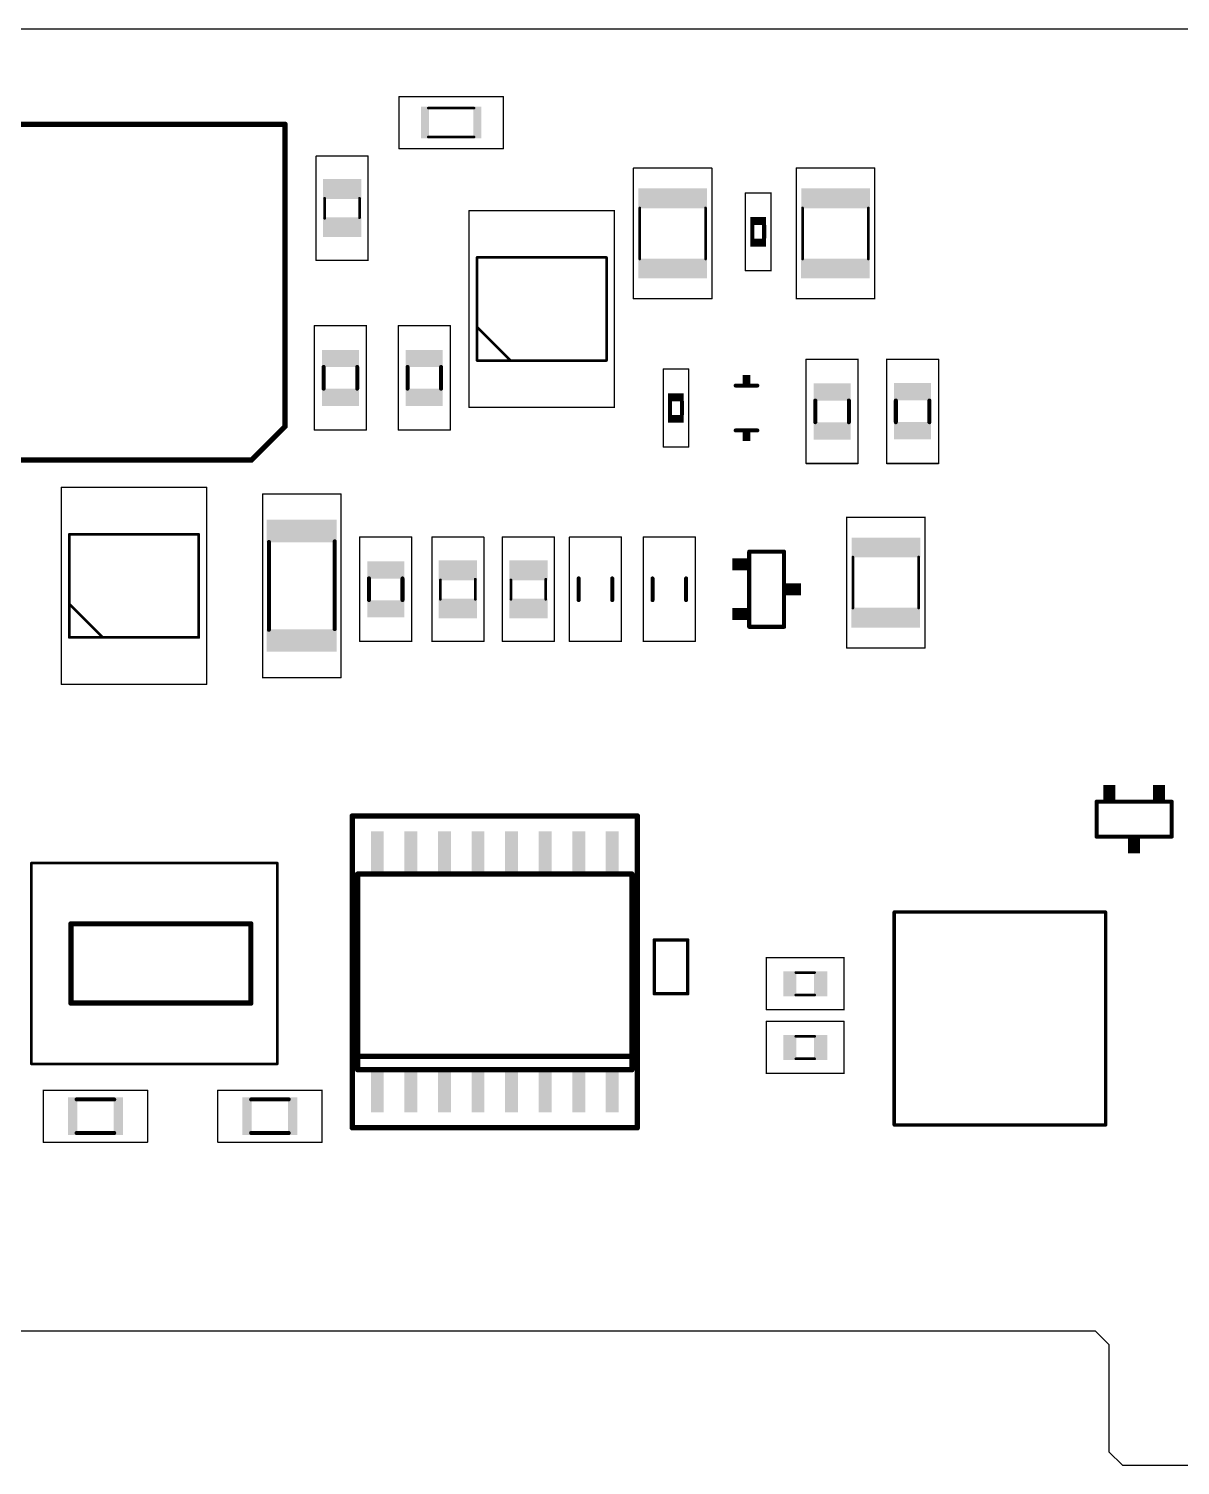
# Model space of a CAD drawing. Extents: x 2 to 118, y -4 to 52.
# Drawn here: x 24.7 to 68.2, y -2.3 to 52.1 of the extents above; entities that cross this region are included whole.
import ezdxf

# ---------------------------------------------------------------- set-up
doc = ezdxf.new("R2010")
doc.units = 0
for name, color, linetype in [('20', 53, 'CONTINUOUS'), ('39', 12, 'CONTINUOUS'), ('51', 253, 'CONTINUOUS')]:
    doc.layers.add(name, color=color, linetype=linetype)

# ---------------------------------------------------------------- blocks, each defined once
blk = doc.blocks.new('RECT')
blk.add_solid([(-0.5, -0.5), (0.5, -0.5), (-0.5, 0.5), (0.5, 0.5)])

msp = doc.modelspace()

# ---------------------------------------------------------------- linework, layer by layer
at = {"layer": '20'}
for p, q in [((3.556, 52.07), (115.824, 52.07)), ((65.024, 2.794), (3.302, 2.794)), ((65.024, 2.794), (65.532, 2.286)), ((65.532, 2.286), (65.532, -1.778)), ((65.532, -1.778), (66.04, -2.286)), ((66.04, -2.286), (94.742, -2.286))]:
    msp.add_line(p, q, dxfattribs=at)
at = {"layer": '39'}
for points, const_width in [([(38.667, 49.497), (42.613, 49.497)], 0.0508), ([(38.667, 47.531), (38.667, 49.497)], 0.0508), ([(42.613, 49.497), (42.613, 47.531)], 0.0508), ([(42.613, 47.531), (38.667, 47.531)], 0.0508), ([(35.5295, 43.3025), (35.5295, 47.2485)], 0.0508), ([(35.5295, 47.2485), (37.4955, 47.2485)], 0.0508), ([(37.4955, 47.2485), (37.4955, 43.3025)], 0.0508), ([(47.539, 41.85), (47.539, 46.796)], 0.0508), ([(47.539, 46.796), (50.505, 46.796)], 0.0508), ([(50.505, 46.796), (50.505, 41.85)], 0.0508), ([(53.6985, 41.85), (53.6985, 46.796)], 0.0508), ([(53.6985, 46.796), (56.6645, 46.796)], 0.0508), ([(56.6645, 46.796), (56.6645, 41.85)], 0.0508), ([(51.7775, 42.9135), (51.7775, 45.8595)], 0.0508), ([(51.7775, 45.8595), (52.7435, 45.8595)], 0.0508), ([(52.7435, 45.8595), (52.7435, 42.9135)], 0.0508), ([(37.4955, 43.3025), (35.5295, 43.3025)], 0.0508), ([(52.7435, 42.9135), (51.7775, 42.9135)], 0.0508), ([(50.505, 41.85), (47.539, 41.85)], 0.0508), ([(56.6645, 41.85), (53.6985, 41.85)], 0.0508), ([(35.466, 36.889), (35.466, 40.835)], 0.0508), ([(35.466, 40.835), (37.432, 40.835)], 0.0508), ([(37.432, 40.835), (37.432, 36.889)], 0.0508), ([(38.641, 36.889), (38.641, 40.835)], 0.0508), ([(38.641, 40.835), (40.607, 40.835)], 0.0508), ([(40.607, 40.835), (40.607, 36.889)], 0.0508), ([(48.666, 36.246), (48.666, 39.192)], 0.0508), ([(48.666, 39.192), (49.632, 39.192)], 0.0508), ([(49.632, 39.192), (49.632, 36.246)], 0.0508), ([(54.0715, 35.619), (54.0715, 39.565)], 0.0508), ([(54.0715, 39.565), (56.0375, 39.565)], 0.0508), ([(56.0375, 39.565), (56.0375, 35.619)], 0.0508), ([(57.1195, 35.619), (57.1195, 39.565)], 0.0508), ([(57.1195, 39.565), (59.0855, 39.565)], 0.0508), ([(59.0855, 39.565), (59.0855, 35.619)], 0.0508), ([(37.432, 36.889), (35.466, 36.889)], 0.0508), ([(40.607, 36.889), (38.641, 36.889)], 0.0508), ([(49.632, 36.246), (48.666, 36.246)], 0.0508), ([(56.0375, 35.619), (54.0715, 35.619)], 0.0508), ([(59.0855, 35.619), (57.1195, 35.619)], 0.0508), ([(33.5055, 27.515), (33.5055, 34.461)], 0.0508), ([(33.5055, 34.461), (36.4715, 34.461)], 0.0508), ([(36.4715, 34.461), (36.4715, 27.515)], 0.0508), ([(55.6035, 28.642), (55.6035, 33.588)], 0.0508), ([(55.6035, 33.588), (58.5695, 33.588)], 0.0508), ([(58.5695, 33.588), (58.5695, 28.642)], 0.0508), ([(37.1805, 28.888), (37.1805, 32.834)], 0.0508), ([(37.1805, 32.834), (39.1465, 32.834)], 0.0508), ([(39.1465, 32.834), (39.1465, 28.888)], 0.0508), ([(39.911, 28.888), (39.911, 32.834)], 0.0508), ([(39.911, 32.834), (41.877, 32.834)], 0.0508), ([(41.877, 32.834), (41.877, 28.888)], 0.0508), ([(42.578, 28.888), (42.578, 32.834)], 0.0508), ([(42.578, 32.834), (44.544, 32.834)], 0.0508), ([(44.544, 32.834), (44.544, 28.888)], 0.0508), ([(45.118, 28.888), (45.118, 32.834)], 0.0508), ([(45.118, 32.834), (47.084, 32.834)], 0.0508), ([(47.084, 32.834), (47.084, 28.888)], 0.0508), ([(47.912, 28.888), (47.912, 32.834)], 0.0508), ([(47.912, 32.834), (49.878, 32.834)], 0.0508), ([(49.878, 32.834), (49.878, 28.888)], 0.0508), ([(39.1465, 28.888), (37.1805, 28.888)], 0.0508), ([(41.877, 28.888), (39.911, 28.888)], 0.0508), ([(44.544, 28.888), (42.578, 28.888)], 0.0508), ([(47.084, 28.888), (45.118, 28.888)], 0.0508), ([(49.878, 28.888), (47.912, 28.888)], 0.0508), ([(58.5695, 28.642), (55.6035, 28.642)], 0.0508), ([(36.4715, 27.515), (33.5055, 27.515)], 0.0508), ([(36.896, 22.283), (47.686, 22.283)], 0.1998), ([(36.896, 10.483), (36.896, 22.283)], 0.1998), ([(47.686, 22.283), (47.686, 10.483)], 0.1998), ([(52.5655, 14.9555), (52.5655, 16.9215)], 0.0508), ([(52.5655, 16.9215), (55.5115, 16.9215)], 0.0508), ([(55.5115, 16.9215), (55.5115, 14.9555)], 0.0508), ([(55.5115, 14.9555), (52.5655, 14.9555)], 0.0508), ([(52.5655, 12.5425), (52.5655, 14.5085)], 0.0508), ([(52.5655, 14.5085), (55.5115, 14.5085)], 0.0508), ([(55.5115, 14.5085), (55.5115, 12.5425)], 0.0508), ([(55.5115, 12.5425), (52.5655, 12.5425)], 0.0508), ([(25.205, 11.905), (29.151, 11.905)], 0.0508), ([(25.205, 9.939), (25.205, 11.905)], 0.0508), ([(29.151, 11.905), (29.151, 9.939)], 0.0508), ([(31.809, 11.905), (35.755, 11.905)], 0.0508), ([(31.809, 9.939), (31.809, 11.905)], 0.0508), ([(35.755, 11.905), (35.755, 9.939)], 0.0508), ([(47.686, 10.483), (36.896, 10.483)], 0.1998), ([(29.151, 9.939), (25.205, 9.939)], 0.0508), ([(35.755, 9.939), (31.809, 9.939)], 0.0508)]:
    msp.add_lwpolyline(points, dxfattribs=dict(at, const_width=const_width))
for points, const_width in [([(38.667, 49.5097, 1), (38.667, 49.4843)], 0.0254), ([(38.6797, 49.497, 1), (38.6543, 49.497)], 0.0254), ([(42.6257, 49.497, 1), (42.6003, 49.497)], 0.0254), ([(42.613, 49.4843, 1), (42.613, 49.5097)], 0.0254), ([(38.667, 47.5437, 1), (38.667, 47.5183)], 0.0254), ([(38.6543, 47.531, 1), (38.6797, 47.531)], 0.0254), ([(42.6003, 47.531, 1), (42.6257, 47.531)], 0.0254), ([(42.613, 47.5183, 1), (42.613, 47.5437)], 0.0254), ([(35.5422, 47.2485, 1), (35.5168, 47.2485)], 0.0254), ([(35.5295, 47.2612, 1), (35.5295, 47.2358)], 0.0254), ([(37.5082, 47.2485, 1), (37.4828, 47.2485)], 0.0254), ([(37.4955, 47.2358, 1), (37.4955, 47.2612)], 0.0254), ([(47.5517, 46.796, 1), (47.5263, 46.796)], 0.0254), ([(47.539, 46.8087, 1), (47.539, 46.7833)], 0.0254), ([(50.5177, 46.796, 1), (50.4923, 46.796)], 0.0254), ([(50.505, 46.7833, 1), (50.505, 46.8087)], 0.0254), ([(53.7112, 46.796, 1), (53.6858, 46.796)], 0.0254), ([(53.6985, 46.8087, 1), (53.6985, 46.7833)], 0.0254), ([(56.6772, 46.796, 1), (56.6518, 46.796)], 0.0254), ([(56.6645, 46.7833, 1), (56.6645, 46.8087)], 0.0254), ([(51.7902, 45.8595, 1), (51.7648, 45.8595)], 0.0254), ([(51.7775, 45.8722, 1), (51.7775, 45.8468)], 0.0254), ([(52.7562, 45.8595, 1), (52.7308, 45.8595)], 0.0254), ([(52.7435, 45.8468, 1), (52.7435, 45.8722)], 0.0254), ([(35.5295, 43.3152, 1), (35.5295, 43.2898)], 0.0254), ([(35.5168, 43.3025, 1), (35.5422, 43.3025)], 0.0254), ([(37.4828, 43.3025, 1), (37.5082, 43.3025)], 0.0254), ([(37.4955, 43.2898, 1), (37.4955, 43.3152)], 0.0254), ([(51.7775, 42.9262, 1), (51.7775, 42.9008)], 0.0254), ([(51.7648, 42.9135, 1), (51.7902, 42.9135)], 0.0254), ([(52.7308, 42.9135, 1), (52.7562, 42.9135)], 0.0254), ([(52.7435, 42.9008, 1), (52.7435, 42.9262)], 0.0254), ([(47.539, 41.8627, 1), (47.539, 41.8373)], 0.0254), ([(47.5263, 41.85, 1), (47.5517, 41.85)], 0.0254), ([(50.4923, 41.85, 1), (50.5177, 41.85)], 0.0254), ([(50.505, 41.8373, 1), (50.505, 41.8627)], 0.0254), ([(53.6985, 41.8627, 1), (53.6985, 41.8373)], 0.0254), ([(53.6858, 41.85, 1), (53.7112, 41.85)], 0.0254), ([(56.6518, 41.85, 1), (56.6772, 41.85)], 0.0254), ([(56.6645, 41.8373, 1), (56.6645, 41.8627)], 0.0254), ([(35.4787, 40.835, 1), (35.4533, 40.835)], 0.0254), ([(35.466, 40.8477, 1), (35.466, 40.8223)], 0.0254), ([(37.4447, 40.835, 1), (37.4193, 40.835)], 0.0254), ([(37.432, 40.8223, 1), (37.432, 40.8477)], 0.0254), ([(38.6537, 40.835, 1), (38.6283, 40.835)], 0.0254), ([(38.641, 40.8477, 1), (38.641, 40.8223)], 0.0254), ([(40.6197, 40.835, 1), (40.5943, 40.835)], 0.0254), ([(40.607, 40.8223, 1), (40.607, 40.8477)], 0.0254), ([(48.6787, 39.192, 1), (48.6533, 39.192)], 0.0254), ([(48.666, 39.2047, 1), (48.666, 39.1793)], 0.0254), ([(49.6447, 39.192, 1), (49.6193, 39.192)], 0.0254), ([(49.632, 39.1793, 1), (49.632, 39.2047)], 0.0254), ([(54.0842, 39.565, 1), (54.0588, 39.565)], 0.0254), ([(54.0715, 39.5777, 1), (54.0715, 39.5523)], 0.0254), ([(56.0502, 39.565, 1), (56.0248, 39.565)], 0.0254), ([(56.0375, 39.5523, 1), (56.0375, 39.5777)], 0.0254), ([(57.1322, 39.565, 1), (57.1068, 39.565)], 0.0254), ([(57.1195, 39.5777, 1), (57.1195, 39.5523)], 0.0254), ([(59.0982, 39.565, 1), (59.0728, 39.565)], 0.0254), ([(59.0855, 39.5523, 1), (59.0855, 39.5777)], 0.0254), ([(35.466, 36.9017, 1), (35.466, 36.8763)], 0.0254), ([(35.4533, 36.889, 1), (35.4787, 36.889)], 0.0254), ([(37.4193, 36.889, 1), (37.4447, 36.889)], 0.0254), ([(37.432, 36.8763, 1), (37.432, 36.9017)], 0.0254), ([(38.641, 36.9017, 1), (38.641, 36.8763)], 0.0254), ([(38.6283, 36.889, 1), (38.6537, 36.889)], 0.0254), ([(40.5943, 36.889, 1), (40.6197, 36.889)], 0.0254), ([(40.607, 36.8763, 1), (40.607, 36.9017)], 0.0254), ([(48.666, 36.2587, 1), (48.666, 36.2333)], 0.0254), ([(48.6533, 36.246, 1), (48.6787, 36.246)], 0.0254), ([(49.6193, 36.246, 1), (49.6447, 36.246)], 0.0254), ([(49.632, 36.2333, 1), (49.632, 36.2587)], 0.0254), ([(54.0715, 35.6317, 1), (54.0715, 35.6063)], 0.0254), ([(54.0588, 35.619, 1), (54.0842, 35.619)], 0.0254), ([(56.0248, 35.619, 1), (56.0502, 35.619)], 0.0254), ([(56.0375, 35.6063, 1), (56.0375, 35.6317)], 0.0254), ([(57.1195, 35.6317, 1), (57.1195, 35.6063)], 0.0254), ([(57.1068, 35.619, 1), (57.1322, 35.619)], 0.0254), ([(59.0728, 35.619, 1), (59.0982, 35.619)], 0.0254), ([(59.0855, 35.6063, 1), (59.0855, 35.6317)], 0.0254), ([(33.5182, 34.461, 1), (33.4928, 34.461)], 0.0254), ([(33.5055, 34.4737, 1), (33.5055, 34.4483)], 0.0254), ([(36.4842, 34.461, 1), (36.4588, 34.461)], 0.0254), ([(36.4715, 34.4483, 1), (36.4715, 34.4737)], 0.0254), ([(55.6162, 33.588, 1), (55.5908, 33.588)], 0.0254), ([(55.6035, 33.6007, 1), (55.6035, 33.5753)], 0.0254), ([(58.5822, 33.588, 1), (58.5568, 33.588)], 0.0254), ([(58.5695, 33.5753, 1), (58.5695, 33.6007)], 0.0254), ([(37.1932, 32.834, 1), (37.1678, 32.834)], 0.0254), ([(37.1805, 32.8467, 1), (37.1805, 32.8213)], 0.0254), ([(39.1592, 32.834, 1), (39.1338, 32.834)], 0.0254), ([(39.1465, 32.8213, 1), (39.1465, 32.8467)], 0.0254), ([(39.9237, 32.834, 1), (39.8983, 32.834)], 0.0254), ([(39.911, 32.8467, 1), (39.911, 32.8213)], 0.0254), ([(41.8897, 32.834, 1), (41.8643, 32.834)], 0.0254), ([(41.877, 32.8213, 1), (41.877, 32.8467)], 0.0254), ([(42.5907, 32.834, 1), (42.5653, 32.834)], 0.0254), ([(42.578, 32.8467, 1), (42.578, 32.8213)], 0.0254), ([(44.5567, 32.834, 1), (44.5313, 32.834)], 0.0254), ([(44.544, 32.8213, 1), (44.544, 32.8467)], 0.0254), ([(45.1307, 32.834, 1), (45.1053, 32.834)], 0.0254), ([(45.118, 32.8467, 1), (45.118, 32.8213)], 0.0254), ([(47.0967, 32.834, 1), (47.0713, 32.834)], 0.0254), ([(47.084, 32.8213, 1), (47.084, 32.8467)], 0.0254), ([(47.9247, 32.834, 1), (47.8993, 32.834)], 0.0254), ([(47.912, 32.8467, 1), (47.912, 32.8213)], 0.0254), ([(49.8907, 32.834, 1), (49.8653, 32.834)], 0.0254), ([(49.878, 32.8213, 1), (49.878, 32.8467)], 0.0254), ([(37.1805, 28.9007, 1), (37.1805, 28.8753)], 0.0254), ([(37.1678, 28.888, 1), (37.1932, 28.888)], 0.0254), ([(39.1338, 28.888, 1), (39.1592, 28.888)], 0.0254), ([(39.1465, 28.8753, 1), (39.1465, 28.9007)], 0.0254), ([(39.911, 28.9007, 1), (39.911, 28.8753)], 0.0254), ([(39.8983, 28.888, 1), (39.9237, 28.888)], 0.0254), ([(41.8643, 28.888, 1), (41.8897, 28.888)], 0.0254), ([(41.877, 28.8753, 1), (41.877, 28.9007)], 0.0254), ([(42.578, 28.9007, 1), (42.578, 28.8753)], 0.0254), ([(42.5653, 28.888, 1), (42.5907, 28.888)], 0.0254), ([(44.5313, 28.888, 1), (44.5567, 28.888)], 0.0254), ([(44.544, 28.8753, 1), (44.544, 28.9007)], 0.0254), ([(45.118, 28.9007, 1), (45.118, 28.8753)], 0.0254), ([(45.1053, 28.888, 1), (45.1307, 28.888)], 0.0254), ([(47.0713, 28.888, 1), (47.0967, 28.888)], 0.0254), ([(47.084, 28.8753, 1), (47.084, 28.9007)], 0.0254), ([(47.912, 28.9007, 1), (47.912, 28.8753)], 0.0254), ([(47.8993, 28.888, 1), (47.9247, 28.888)], 0.0254), ([(49.8653, 28.888, 1), (49.8907, 28.888)], 0.0254), ([(49.878, 28.8753, 1), (49.878, 28.9007)], 0.0254), ([(55.6035, 28.6547, 1), (55.6035, 28.6293)], 0.0254), ([(55.5908, 28.642, 1), (55.6162, 28.642)], 0.0254), ([(58.5568, 28.642, 1), (58.5822, 28.642)], 0.0254), ([(58.5695, 28.6293, 1), (58.5695, 28.6547)], 0.0254), ([(33.5055, 27.5277, 1), (33.5055, 27.5023)], 0.0254), ([(33.4928, 27.515, 1), (33.5182, 27.515)], 0.0254), ([(36.4588, 27.515, 1), (36.4842, 27.515)], 0.0254), ([(36.4715, 27.5023, 1), (36.4715, 27.5277)], 0.0254), ([(36.946, 22.283, 1), (36.846, 22.283)], 0.0999), ([(36.896, 22.333, 1), (36.896, 22.2331)], 0.0999), ([(47.736, 22.283, 1), (47.636, 22.283)], 0.0999), ([(47.686, 22.2331, 1), (47.686, 22.333)], 0.0999), ([(52.5782, 16.9215, 1), (52.5528, 16.9215)], 0.0254), ([(52.5655, 16.9342, 1), (52.5655, 16.9088)], 0.0254), ([(55.5242, 16.9215, 1), (55.4988, 16.9215)], 0.0254), ([(55.5115, 16.9088, 1), (55.5115, 16.9342)], 0.0254), ([(52.5655, 14.9682, 1), (52.5655, 14.9428)], 0.0254), ([(52.5528, 14.9555, 1), (52.5782, 14.9555)], 0.0254), ([(55.4988, 14.9555, 1), (55.5242, 14.9555)], 0.0254), ([(55.5115, 14.9428, 1), (55.5115, 14.9682)], 0.0254), ([(52.5782, 14.5085, 1), (52.5528, 14.5085)], 0.0254), ([(52.5655, 14.5212, 1), (52.5655, 14.4958)], 0.0254), ([(55.5242, 14.5085, 1), (55.4988, 14.5085)], 0.0254), ([(55.5115, 14.4958, 1), (55.5115, 14.5212)], 0.0254), ([(52.5655, 12.5552, 1), (52.5655, 12.5298)], 0.0254), ([(52.5528, 12.5425, 1), (52.5782, 12.5425)], 0.0254), ([(55.4988, 12.5425, 1), (55.5242, 12.5425)], 0.0254), ([(55.5115, 12.5298, 1), (55.5115, 12.5552)], 0.0254), ([(25.205, 11.9177, 1), (25.205, 11.8923)], 0.0254), ([(25.2177, 11.905, 1), (25.1923, 11.905)], 0.0254), ([(29.1637, 11.905, 1), (29.1383, 11.905)], 0.0254), ([(29.151, 11.8923, 1), (29.151, 11.9177)], 0.0254), ([(31.809, 11.9177, 1), (31.809, 11.8923)], 0.0254), ([(31.8217, 11.905, 1), (31.7963, 11.905)], 0.0254), ([(35.7677, 11.905, 1), (35.7423, 11.905)], 0.0254), ([(35.755, 11.8923, 1), (35.755, 11.9177)], 0.0254), ([(36.896, 10.533, 1), (36.896, 10.433)], 0.0999), ([(36.846, 10.483, 1), (36.946, 10.483)], 0.0999), ([(47.636, 10.483, 1), (47.736, 10.483)], 0.0999), ([(47.686, 10.433, 1), (47.686, 10.533)], 0.0999), ([(25.205, 9.9517, 1), (25.205, 9.9263)], 0.0254), ([(25.1923, 9.939, 1), (25.2177, 9.939)], 0.0254), ([(29.1383, 9.939, 1), (29.1637, 9.939)], 0.0254), ([(29.151, 9.9263, 1), (29.151, 9.9517)], 0.0254), ([(31.809, 9.9517, 1), (31.809, 9.9263)], 0.0254), ([(31.7963, 9.939, 1), (31.8217, 9.939)], 0.0254), ([(35.7423, 9.939, 1), (35.7677, 9.939)], 0.0254), ([(35.755, 9.9263, 1), (35.755, 9.9517)], 0.0254)]:
    msp.add_lwpolyline(points, format="xyb", dxfattribs=dict(at, const_width=const_width))
at = {"layer": '51'}
for points, const_width in [([(41.504, 49.067), (39.776, 49.067)], 0.1016), ([(22.9235, 48.4505), (34.3535, 48.4505)], 0.2032), ([(34.3535, 48.4505), (34.3535, 37.0205)], 0.2032), ([(41.504, 47.974), (39.776, 47.974)], 0.1016), ([(35.8525, 44.8945), (35.8525, 45.6565)], 0.1016), ([(37.1725, 44.9195), (37.1725, 45.6565)], 0.1016), ([(41.319, 37.7405), (41.319, 45.1905)], 0.05), ([(41.319, 45.1905), (46.819, 45.1905)], 0.05), ([(46.819, 45.1905), (46.819, 37.7405)], 0.05), ([(47.7774, 43.3578), (47.7774, 45.2882)], 0.1016), ([(50.2666, 43.3578), (50.2666, 45.2882)], 0.1016), ([(53.9369, 43.3578), (53.9369, 45.2882)], 0.1016), ([(56.4261, 43.3578), (56.4261, 45.2882)], 0.1016), ([(52.0365, 44.1415), (52.0365, 44.6315)], 0.1524), ([(52.4845, 44.6315), (52.4845, 44.1415)], 0.1524), ([(41.619, 39.5155), (41.619, 43.4155)], 0.1), ([(41.619, 43.4155), (46.519, 43.4155)], 0.1), ([(46.519, 43.4155), (46.519, 39.5155)], 0.1), ([(42.889, 39.5155), (41.619, 40.7855)], 0.1), ([(35.814, 38.452), (35.814, 39.272)], 0.1524), ([(37.084, 38.452), (37.084, 39.272)], 0.1524), ([(38.989, 38.452), (38.989, 39.272)], 0.1524), ([(40.259, 38.452), (40.259, 39.272)], 0.1524), ([(46.519, 39.5155), (41.619, 39.5155)], 0.1), ([(52.226, 38.569), (51.406, 38.569)], 0.1524), ([(54.4195, 37.182), (54.4195, 38.002)], 0.1524), ([(55.6895, 37.182), (55.6895, 38.002)], 0.1524), ([(57.4675, 38.002), (57.4675, 37.182)], 0.1524), ([(58.7375, 38.002), (58.7375, 37.182)], 0.1524), ([(46.819, 37.7405), (41.319, 37.7405)], 0.05), ([(48.925, 37.474), (48.925, 37.964)], 0.1524), ([(49.373, 37.964), (49.373, 37.474)], 0.1524), ([(34.3535, 37.0205), (33.0835, 35.7505)], 0.2032), ([(52.226, 36.869), (51.406, 36.869)], 0.1524), ([(33.0835, 35.7505), (21.6535, 35.7505)], 0.2032), ([(25.8885, 27.263), (25.8885, 34.713)], 0.05), ([(25.8885, 34.713), (31.3885, 34.713)], 0.05), ([(31.3885, 34.713), (31.3885, 27.263)], 0.05), ([(26.1885, 29.038), (26.1885, 32.938)], 0.1), ([(26.1885, 32.938), (31.0885, 32.938)], 0.1), ([(31.0885, 32.938), (31.0885, 29.038)], 0.1), ([(33.7435, 29.326), (33.7435, 32.65)], 0.1524), ([(36.2335, 29.351), (36.2335, 32.675)], 0.1524), ([(51.9176, 29.4386), (51.9176, 32.2834)], 0.1524), ([(51.9176, 32.2834), (53.2384, 32.2834)], 0.1524), ([(53.2384, 32.2834), (53.2384, 29.4386)], 0.1524), ([(55.8419, 32.0802), (55.8419, 30.1498)], 0.1016), ([(58.3311, 32.0802), (58.3311, 30.1498)], 0.1016), ([(37.5285, 30.451), (37.5285, 31.271)], 0.1524), ([(38.7985, 30.451), (38.7985, 31.271)], 0.1524), ([(40.234, 31.217), (40.234, 30.48)], 0.1016), ([(41.554, 31.242), (41.554, 30.48)], 0.1016), ([(42.901, 31.217), (42.901, 30.48)], 0.1016), ([(44.221, 31.242), (44.221, 30.48)], 0.1016), ([(45.466, 31.271), (45.466, 30.451)], 0.1524), ([(46.736, 31.271), (46.736, 30.451)], 0.1524), ([(48.26, 31.271), (48.26, 30.451)], 0.1524), ([(49.53, 31.271), (49.53, 30.451)], 0.1524), ([(27.4585, 29.038), (26.1885, 30.308)], 0.1), ([(53.2384, 29.4386), (51.9176, 29.4386)], 0.1524), ([(31.0885, 29.038), (26.1885, 29.038)], 0.1), ([(31.3885, 27.263), (25.8885, 27.263)], 0.05), ([(65.0621, 21.5011), (65.0621, 22.8219)], 0.1524), ([(65.0621, 22.8219), (67.9069, 22.8219)], 0.1524), ([(67.9069, 22.8219), (67.9069, 21.5011)], 0.1524), ([(67.9069, 21.5011), (65.0621, 21.5011)], 0.1524), ([(24.7545, 12.9005), (24.7545, 20.5005)], 0.1), ([(24.7545, 20.5005), (34.0595, 20.5005)], 0.1), ([(34.0595, 20.5005), (34.0595, 12.9005)], 0.1), ([(37.101, 13.183), (37.101, 20.083)], 0.2032), ([(37.101, 20.083), (47.481, 20.083)], 0.2032), ([(47.481, 20.083), (47.481, 13.183)], 0.2032), ([(57.404, 10.5918), (57.404, 18.6436)], 0.127), ([(57.404, 18.6436), (65.405, 18.6436)], 0.127), ([(65.405, 18.6436), (65.405, 10.5918)], 0.127), ([(26.2495, 15.2005), (26.2495, 18.2005)], 0.2), ([(26.2495, 18.2005), (33.0595, 18.2005)], 0.2), ([(33.0595, 18.2005), (33.0595, 15.2005)], 0.2), ([(48.3235, 15.5575), (48.3235, 17.5895)], 0.127), ([(48.3235, 17.5895), (49.5935, 17.5895)], 0.127), ([(49.5935, 17.5895), (49.5935, 15.5575)], 0.127), ([(54.3945, 16.3575), (53.6825, 16.3575)], 0.1016), ([(33.0595, 15.2005), (26.2495, 15.2005)], 0.2), ([(49.5935, 15.5575), (48.3235, 15.5575)], 0.127), ([(54.3945, 15.5065), (53.6825, 15.5065)], 0.1016), ([(54.3945, 13.9445), (53.6825, 13.9445)], 0.1016), ([(37.101, 12.683), (37.101, 13.183)], 0.2032), ([(47.481, 13.183), (37.101, 13.183)], 0.2032), ([(47.481, 13.183), (47.481, 12.683)], 0.2032), ([(54.3945, 13.0935), (53.6825, 13.0935)], 0.1016), ([(34.0595, 12.9005), (24.7545, 12.9005)], 0.1), ([(47.481, 12.683), (37.101, 12.683)], 0.2032), ([(26.4668, 11.557), (27.8892, 11.557)], 0.1524), ([(34.4932, 11.557), (33.0708, 11.557)], 0.1524), ([(26.4668, 10.287), (27.8892, 10.287)], 0.1524), ([(34.4932, 10.287), (33.0708, 10.287)], 0.1524), ([(65.405, 10.5918), (57.404, 10.5918)], 0.127)]:
    msp.add_lwpolyline(points, dxfattribs=dict(at, const_width=const_width))
for points, const_width in [([(39.776, 49.0924, 1), (39.776, 49.0416)], 0.0508), ([(41.504, 49.0416, 1), (41.504, 49.0924)], 0.0508), ([(34.4043, 48.4505, 1), (34.3027, 48.4505)], 0.1016), ([(34.3535, 48.3997, 1), (34.3535, 48.5013)], 0.1016), ([(39.776, 47.9994, 1), (39.776, 47.9486)], 0.0508), ([(41.504, 47.9486, 1), (41.504, 47.9994)], 0.0508), ([(35.8779, 45.6565, 1), (35.8271, 45.6565)], 0.0508), ([(37.1979, 45.6565, 1), (37.1471, 45.6565)], 0.0508), ([(41.3315, 45.1905, 1), (41.3065, 45.1905)], 0.025), ([(41.319, 45.203, 1), (41.319, 45.178)], 0.025), ([(46.8315, 45.1905, 1), (46.8065, 45.1905)], 0.025), ([(46.819, 45.178, 1), (46.819, 45.203)], 0.025), ([(47.8028, 45.2882, 1), (47.752, 45.2882)], 0.0508), ([(50.292, 45.2882, 1), (50.2412, 45.2882)], 0.0508), ([(53.9623, 45.2882, 1), (53.9115, 45.2882)], 0.0508), ([(56.4515, 45.2882, 1), (56.4007, 45.2882)], 0.0508), ([(35.8271, 44.8945, 1), (35.8779, 44.8945)], 0.0508), ([(37.1471, 44.9195, 1), (37.1979, 44.9195)], 0.0508), ([(52.0746, 44.6315, 1), (51.9984, 44.6315)], 0.0762), ([(52.5226, 44.6315, 1), (52.4464, 44.6315)], 0.0762), ([(51.9984, 44.1415, 1), (52.0746, 44.1415)], 0.0762), ([(52.4464, 44.1415, 1), (52.5226, 44.1415)], 0.0762), ([(41.644, 43.4155, 1), (41.594, 43.4155)], 0.05), ([(41.619, 43.4405, 1), (41.619, 43.3905)], 0.05), ([(46.544, 43.4155, 1), (46.494, 43.4155)], 0.05), ([(46.519, 43.3905, 1), (46.519, 43.4405)], 0.05), ([(47.752, 43.3578, 1), (47.8028, 43.3578)], 0.0508), ([(50.2412, 43.3578, 1), (50.292, 43.3578)], 0.0508), ([(53.9115, 43.3578, 1), (53.9623, 43.3578)], 0.0508), ([(56.4007, 43.3578, 1), (56.4515, 43.3578)], 0.0508), ([(41.6367, 40.8032, 1), (41.6013, 40.7678)], 0.05), ([(35.8521, 39.272, 1), (35.7759, 39.272)], 0.0762), ([(37.1221, 39.272, 1), (37.0459, 39.272)], 0.0762), ([(39.0271, 39.272, 1), (38.9509, 39.272)], 0.0762), ([(40.2971, 39.272, 1), (40.2209, 39.272)], 0.0762), ([(41.619, 39.5405, 1), (41.619, 39.4905)], 0.05), ([(41.594, 39.5155, 1), (41.644, 39.5155)], 0.05), ([(42.8713, 39.4978, 1), (42.9067, 39.5332)], 0.05), ([(46.494, 39.5155, 1), (46.544, 39.5155)], 0.05), ([(46.519, 39.4905, 1), (46.519, 39.5405)], 0.05), ([(51.406, 38.6071, 1), (51.406, 38.5309)], 0.0762), ([(52.226, 38.5309, 1), (52.226, 38.6071)], 0.0762), ([(35.7759, 38.452, 1), (35.8521, 38.452)], 0.0762), ([(37.0459, 38.452, 1), (37.1221, 38.452)], 0.0762), ([(38.9509, 38.452, 1), (39.0271, 38.452)], 0.0762), ([(40.2209, 38.452, 1), (40.2971, 38.452)], 0.0762), ([(54.4576, 38.002, 1), (54.3814, 38.002)], 0.0762), ([(55.7276, 38.002, 1), (55.6514, 38.002)], 0.0762), ([(57.5056, 38.002, 1), (57.4294, 38.002)], 0.0762), ([(58.7756, 38.002, 1), (58.6994, 38.002)], 0.0762), ([(41.319, 37.753, 1), (41.319, 37.728)], 0.025), ([(41.3065, 37.7405, 1), (41.3315, 37.7405)], 0.025), ([(46.8065, 37.7405, 1), (46.8315, 37.7405)], 0.025), ([(46.819, 37.728, 1), (46.819, 37.753)], 0.025), ([(48.9631, 37.964, 1), (48.8869, 37.964)], 0.0762), ([(48.8869, 37.474, 1), (48.9631, 37.474)], 0.0762), ([(49.4111, 37.964, 1), (49.3349, 37.964)], 0.0762), ([(49.3349, 37.474, 1), (49.4111, 37.474)], 0.0762), ([(34.3027, 37.0205, 1), (34.4043, 37.0205)], 0.1016), ([(34.3894, 36.9846, 1), (34.3176, 37.0564)], 0.1016), ([(54.3814, 37.182, 1), (54.4576, 37.182)], 0.0762), ([(55.6514, 37.182, 1), (55.7276, 37.182)], 0.0762), ([(57.4294, 37.182, 1), (57.5056, 37.182)], 0.0762), ([(58.6994, 37.182, 1), (58.7756, 37.182)], 0.0762), ([(51.406, 36.9071, 1), (51.406, 36.8309)], 0.0762), ([(52.226, 36.8309, 1), (52.226, 36.9071)], 0.0762), ([(33.0476, 35.7864, 1), (33.1194, 35.7146)], 0.1016), ([(33.0835, 35.6997, 1), (33.0835, 35.8013)], 0.1016), ([(25.901, 34.713, 1), (25.876, 34.713)], 0.025), ([(25.8885, 34.7255, 1), (25.8885, 34.7005)], 0.025), ([(31.401, 34.713, 1), (31.376, 34.713)], 0.025), ([(31.3885, 34.7005, 1), (31.3885, 34.7255)], 0.025), ([(26.2135, 32.938, 1), (26.1635, 32.938)], 0.05), ([(26.1885, 32.963, 1), (26.1885, 32.913)], 0.05), ([(31.1135, 32.938, 1), (31.0635, 32.938)], 0.05), ([(31.0885, 32.913, 1), (31.0885, 32.963)], 0.05), ([(33.7816, 32.65, 1), (33.7054, 32.65)], 0.0762), ([(36.2716, 32.675, 1), (36.1954, 32.675)], 0.0762), ([(51.9557, 32.2834, 1), (51.8795, 32.2834)], 0.0762), ([(51.9176, 32.3215, 1), (51.9176, 32.2453)], 0.0762), ([(53.2765, 32.2834, 1), (53.2003, 32.2834)], 0.0762), ([(53.2384, 32.2453, 1), (53.2384, 32.3215)], 0.0762), ([(55.8673, 32.0802, 1), (55.8165, 32.0802)], 0.0508), ([(58.3565, 32.0802, 1), (58.3057, 32.0802)], 0.0508), ([(37.5666, 31.271, 1), (37.4904, 31.271)], 0.0762), ([(38.8366, 31.271, 1), (38.7604, 31.271)], 0.0762), ([(40.2594, 31.217, 1), (40.2086, 31.217)], 0.0508), ([(41.5794, 31.242, 1), (41.5286, 31.242)], 0.0508), ([(42.9264, 31.217, 1), (42.8756, 31.217)], 0.0508), ([(44.2464, 31.242, 1), (44.1956, 31.242)], 0.0508), ([(45.5041, 31.271, 1), (45.4279, 31.271)], 0.0762), ([(46.7741, 31.271, 1), (46.6979, 31.271)], 0.0762), ([(48.2981, 31.271, 1), (48.2219, 31.271)], 0.0762), ([(49.5681, 31.271, 1), (49.4919, 31.271)], 0.0762), ([(37.4904, 30.451, 1), (37.5666, 30.451)], 0.0762), ([(38.7604, 30.451, 1), (38.8366, 30.451)], 0.0762), ([(40.2086, 30.48, 1), (40.2594, 30.48)], 0.0508), ([(41.5286, 30.48, 1), (41.5794, 30.48)], 0.0508), ([(42.8756, 30.48, 1), (42.9264, 30.48)], 0.0508), ([(44.1956, 30.48, 1), (44.2464, 30.48)], 0.0508), ([(45.4279, 30.451, 1), (45.5041, 30.451)], 0.0762), ([(46.6979, 30.451, 1), (46.7741, 30.451)], 0.0762), ([(48.2219, 30.451, 1), (48.2981, 30.451)], 0.0762), ([(49.4919, 30.451, 1), (49.5681, 30.451)], 0.0762), ([(26.2062, 30.3257, 1), (26.1708, 30.2903)], 0.05), ([(55.8165, 30.1498, 1), (55.8673, 30.1498)], 0.0508), ([(58.3057, 30.1498, 1), (58.3565, 30.1498)], 0.0508), ([(33.7054, 29.326, 1), (33.7816, 29.326)], 0.0762), ([(36.1954, 29.351, 1), (36.2716, 29.351)], 0.0762), ([(51.9176, 29.4767, 1), (51.9176, 29.4005)], 0.0762), ([(51.8795, 29.4386, 1), (51.9557, 29.4386)], 0.0762), ([(53.2003, 29.4386, 1), (53.2765, 29.4386)], 0.0762), ([(53.2384, 29.4005, 1), (53.2384, 29.4767)], 0.0762), ([(26.1885, 29.063, 1), (26.1885, 29.013)], 0.05), ([(26.1635, 29.038, 1), (26.2135, 29.038)], 0.05), ([(27.4408, 29.0203, 1), (27.4762, 29.0557)], 0.05), ([(31.0635, 29.038, 1), (31.1135, 29.038)], 0.05), ([(31.0885, 29.013, 1), (31.0885, 29.063)], 0.05), ([(25.8885, 27.2755, 1), (25.8885, 27.2505)], 0.025), ([(25.876, 27.263, 1), (25.901, 27.263)], 0.025), ([(31.376, 27.263, 1), (31.401, 27.263)], 0.025), ([(31.3885, 27.2505, 1), (31.3885, 27.2755)], 0.025), ([(65.1002, 22.8219, 1), (65.024, 22.8219)], 0.0762), ([(65.0621, 22.86, 1), (65.0621, 22.7838)], 0.0762), ([(67.945, 22.8219, 1), (67.8688, 22.8219)], 0.0762), ([(67.9069, 22.7838, 1), (67.9069, 22.86)], 0.0762), ([(65.0621, 21.5392, 1), (65.0621, 21.463)], 0.0762), ([(65.024, 21.5011, 1), (65.1002, 21.5011)], 0.0762), ([(67.8688, 21.5011, 1), (67.945, 21.5011)], 0.0762), ([(67.9069, 21.463, 1), (67.9069, 21.5392)], 0.0762), ([(24.7795, 20.5005, 1), (24.7295, 20.5005)], 0.05), ([(24.7545, 20.5255, 1), (24.7545, 20.4755)], 0.05), ([(34.0845, 20.5005, 1), (34.0345, 20.5005)], 0.05), ([(34.0595, 20.4755, 1), (34.0595, 20.5255)], 0.05), ([(37.1518, 20.083, 1), (37.0502, 20.083)], 0.1016), ([(37.101, 20.1338, 1), (37.101, 20.0322)], 0.1016), ([(47.5318, 20.083, 1), (47.4302, 20.083)], 0.1016), ([(47.481, 20.0322, 1), (47.481, 20.1338)], 0.1016), ([(57.4358, 18.6436, 1), (57.3723, 18.6436)], 0.0635), ([(57.404, 18.6753, 1), (57.404, 18.6119)], 0.0635), ([(65.4368, 18.6436, 1), (65.3732, 18.6436)], 0.0635), ([(65.405, 18.6119, 1), (65.405, 18.6753)], 0.0635), ([(26.2995, 18.2005, 1), (26.1995, 18.2005)], 0.1), ([(26.2495, 18.2505, 1), (26.2495, 18.1505)], 0.1), ([(33.1095, 18.2005, 1), (33.0095, 18.2005)], 0.1), ([(33.0595, 18.1505, 1), (33.0595, 18.2505)], 0.1), ([(48.3553, 17.5895, 1), (48.2918, 17.5895)], 0.0635), ([(48.3235, 17.6212, 1), (48.3235, 17.5578)], 0.0635), ([(49.6253, 17.5895, 1), (49.5618, 17.5895)], 0.0635), ([(49.5935, 17.5578, 1), (49.5935, 17.6212)], 0.0635), ([(53.6825, 16.3829, 1), (53.6825, 16.3321)], 0.0508), ([(54.3945, 16.3321, 1), (54.3945, 16.3829)], 0.0508), ([(26.2495, 15.2505, 1), (26.2495, 15.1505)], 0.1), ([(26.1995, 15.2005, 1), (26.2995, 15.2005)], 0.1), ([(33.0095, 15.2005, 1), (33.1095, 15.2005)], 0.1), ([(33.0595, 15.1505, 1), (33.0595, 15.2505)], 0.1), ([(48.3235, 15.5893, 1), (48.3235, 15.5258)], 0.0635), ([(48.2918, 15.5575, 1), (48.3553, 15.5575)], 0.0635), ([(49.5618, 15.5575, 1), (49.6253, 15.5575)], 0.0635), ([(49.5935, 15.5258, 1), (49.5935, 15.5893)], 0.0635), ([(53.6825, 15.5319, 1), (53.6825, 15.4811)], 0.0508), ([(54.3945, 15.4811, 1), (54.3945, 15.5319)], 0.0508), ([(53.6825, 13.9699, 1), (53.6825, 13.9191)], 0.0508), ([(54.3945, 13.9191, 1), (54.3945, 13.9699)], 0.0508), ([(37.1518, 13.183, 1), (37.0502, 13.183)], 0.1016), ([(37.101, 13.2338, 1), (37.101, 13.1322)], 0.1016), ([(37.0502, 13.183, 1), (37.1518, 13.183)], 0.1016), ([(47.5318, 13.183, 1), (47.4302, 13.183)], 0.1016), ([(47.4302, 13.183, 1), (47.5318, 13.183)], 0.1016), ([(47.481, 13.1322, 1), (47.481, 13.2338)], 0.1016), ([(53.6825, 13.1189, 1), (53.6825, 13.0681)], 0.0508), ([(54.3945, 13.0681, 1), (54.3945, 13.1189)], 0.0508), ([(24.7545, 12.9255, 1), (24.7545, 12.8755)], 0.05), ([(24.7295, 12.9005, 1), (24.7795, 12.9005)], 0.05), ([(34.0345, 12.9005, 1), (34.0845, 12.9005)], 0.05), ([(34.0595, 12.8755, 1), (34.0595, 12.9255)], 0.05), ([(37.101, 12.7338, 1), (37.101, 12.6322)], 0.1016), ([(37.0502, 12.683, 1), (37.1518, 12.683)], 0.1016), ([(47.4302, 12.683, 1), (47.5318, 12.683)], 0.1016), ([(47.481, 12.6322, 1), (47.481, 12.7338)], 0.1016), ([(26.4668, 11.5951, 1), (26.4668, 11.5189)], 0.0762), ([(27.8892, 11.5189, 1), (27.8892, 11.5951)], 0.0762), ([(33.0708, 11.5951, 1), (33.0708, 11.5189)], 0.0762), ([(34.4932, 11.5189, 1), (34.4932, 11.5951)], 0.0762), ([(26.4668, 10.3251, 1), (26.4668, 10.2489)], 0.0762), ([(27.8892, 10.2489, 1), (27.8892, 10.3251)], 0.0762), ([(33.0708, 10.3251, 1), (33.0708, 10.2489)], 0.0762), ([(34.4932, 10.2489, 1), (34.4932, 10.3251)], 0.0762), ([(57.404, 10.6236, 1), (57.404, 10.5601)], 0.0635), ([(57.3723, 10.5918, 1), (57.4358, 10.5918)], 0.0635), ([(65.3732, 10.5918, 1), (65.4368, 10.5918)], 0.0635), ([(65.405, 10.5601, 1), (65.405, 10.6236)], 0.0635)]:
    msp.add_lwpolyline(points, format="xyb", dxfattribs=dict(at, const_width=const_width))

# ---------------------------------------------------------------- block references
for p, xscale, yscale, rotation in [((39.6518, 48.5237), 0.3, 1.1999, 180), ((41.633, 48.5237), 0.3, 1.1999, 180), ((36.5114, 46.0062), 0.7501, 1.4501, 90), ((49.0266, 45.6498), 0.7501, 2.5999, 90), ((55.1861, 45.6498), 0.7501, 2.5999, 90), ((36.5114, 44.5584), 0.7501, 1.4501, 90), ((52.2557, 44.7905), 0.3, 0.5999, 270), ((52.2557, 43.9777), 0.3, 0.5999, 270), ((49.0175, 42.9963), 0.7501, 2.5999, 90), ((55.177, 42.9963), 0.7501, 2.5999, 90), ((36.4475, 39.5934), 0.65, 1.4, 90), ((39.6225, 39.5934), 0.65, 1.4, 90), ((51.816, 38.769), 0.4, 0.3, 90), ((55.053, 38.3234), 0.65, 1.4, 90), ((58.104, 38.3338), 0.65, 1.4, 270), ((36.4475, 38.1202), 0.65, 1.4, 90), ((39.6225, 38.1202), 0.65, 1.4, 90), ((49.1442, 38.123), 0.3, 0.5999, 270), ((49.1442, 37.3102), 0.3, 0.5999, 270), ((55.053, 36.8502), 0.65, 1.4, 90), ((58.104, 36.8606), 0.65, 1.4, 270), ((51.816, 36.669), 0.4, 0.3, 90), ((34.9843, 33.0639), 0.8499, 2.65, 90), ((57.0911, 32.4417), 0.7501, 2.5999, 270), ((38.162, 31.5924), 0.65, 1.4, 90), ((40.8952, 31.5782), 0.7501, 1.4501, 270), ((43.5622, 31.5782), 0.7501, 1.4501, 270), ((51.5747, 31.8008), 0.4572, 0.5842, 270), ((53.5813, 30.861), 0.4572, 0.5842, 270), ((38.162, 30.1192), 0.65, 1.4, 90), ((40.8952, 30.1303), 0.7501, 1.4501, 270), ((43.5622, 30.1303), 0.7501, 1.4501, 270), ((51.5747, 29.9212), 0.4572, 0.5842, 270), ((57.082, 29.7883), 0.7501, 2.5999, 270), ((34.9843, 28.9238), 0.8499, 2.65, 90), ((65.5447, 23.1648), 0.4572, 0.5842, 180), ((67.4243, 23.1648), 0.4572, 0.5842, 180), ((66.4845, 21.1582), 0.4572, 0.5842, 180), ((53.4582, 15.9334), 0.5001, 0.95, 180), ((54.6267, 15.9334), 0.5001, 0.95, 180), ((53.4582, 13.5204), 0.5001, 0.95, 180), ((54.6267, 13.5204), 0.5001, 0.95, 180), ((26.3144, 10.922), 0.3556, 1.4224, 180), ((28.0416, 10.922), 0.3556, 1.4224, 180)]:
    msp.add_blockref('RECT', p, dxfattribs=dict(at, xscale=xscale, yscale=yscale, rotation=rotation))
for p, xscale, yscale in [((37.846, 20.943), 0.4902, 1.5199), ((39.116, 20.943), 0.4902, 1.5199), ((40.386, 20.943), 0.4902, 1.5199), ((41.656, 20.943), 0.4902, 1.5199), ((42.926, 20.943), 0.4902, 1.5199), ((44.196, 20.943), 0.4902, 1.5199), ((45.466, 20.943), 0.4902, 1.5199), ((46.736, 20.943), 0.4902, 1.5199), ((37.846, 11.823), 0.4902, 1.5199), ((39.116, 11.823), 0.4902, 1.5199), ((40.386, 11.823), 0.4902, 1.5199), ((41.656, 11.823), 0.4902, 1.5199), ((42.926, 11.823), 0.4902, 1.5199), ((44.196, 11.823), 0.4902, 1.5199), ((45.466, 11.823), 0.4902, 1.5199), ((46.736, 11.823), 0.4902, 1.5199), ((32.9184, 10.922), 0.3556, 1.4224), ((34.6456, 10.922), 0.3556, 1.4224)]:
    msp.add_blockref('RECT', p, dxfattribs=dict(at, xscale=xscale, yscale=yscale))

doc.saveas('drawing.dxf')
